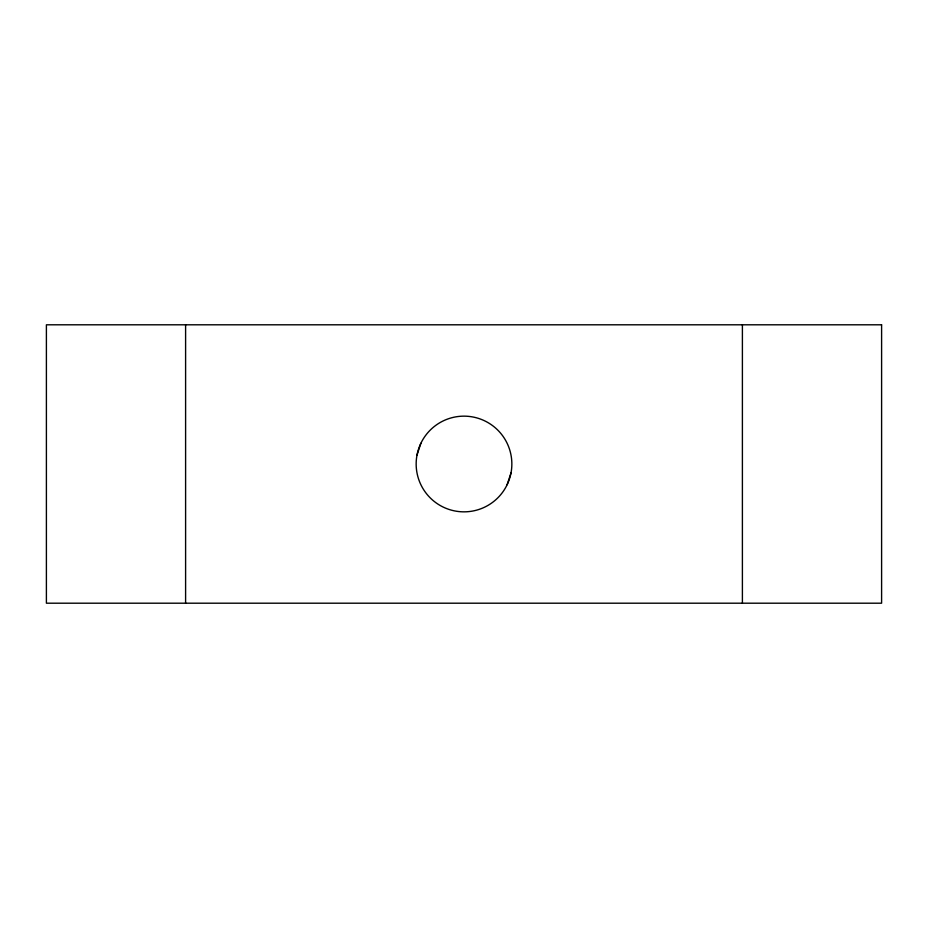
<?xml version="1.0" encoding="UTF-8"?>
<svg xmlns="http://www.w3.org/2000/svg" width="928" height="928" viewBox="0 0 928 928"><rect width="100%" height="100%" fill="white"/><g stroke="black" fill="none" stroke-linecap="round" stroke-linejoin="round"><path stroke-width="1.39" d="M416.974 455.149L420.871 443.282M507.129 484.718L511.026 472.851A47.85 47.85 0 0 0 448.154 418.853A47.85 47.85 0 0 0 432.831 500.296A47.85 47.85 0 0 0 511.026 472.851M742.4 324.8L742.4 603.2M185.6 324.8L185.6 603.2M881.6 324.8L46.4 324.8L46.4 603.2L881.6 603.2L881.6 324.8"/></g></svg>
